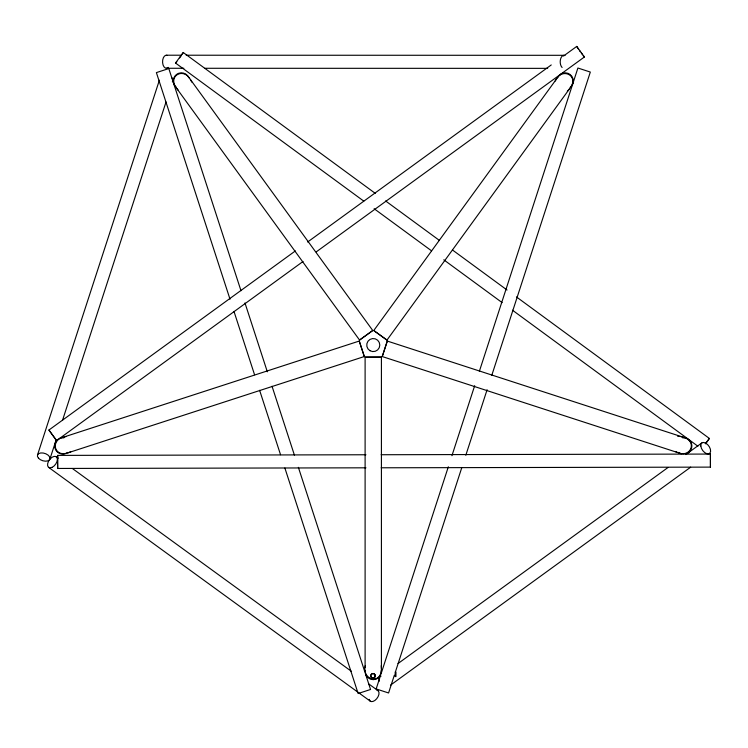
<?xml version="1.0" encoding="UTF-8"?>
<svg xmlns="http://www.w3.org/2000/svg" width="748" height="748" viewBox="0 0 748 748"><rect width="100%" height="100%" fill="white"/><g stroke="black" fill="none" stroke-linecap="round" stroke-linejoin="round"><path stroke-width="1.12" d="M365.94 454.765L57.661 455.392L57.559 461.993L57.69 468.454L365.968 467.818M57.69 468.454L57.661 455.392M685.897 454.111L710.422 454.064L710.45 467.117L381.153 467.79M710.45 467.117L710.422 454.064M365.108 667.45L365.108 357.151L380.536 357.067L381.415 357.17L381.415 668.656C381.424 685.449 361.471 680.016 365.37 665.477M382.237 356.553L387.296 341.06L683.541 437.318C697.912 441.544 690.348 458.533 677.351 452.447L382.237 356.553L387.296 341.06M37.494 455.027L159.38 80.214M49.91 459.066L56.044 440.217M62.533 420.254L166.028 101.99M380.489 675.603L376.16 688.936L388.577 692.975L394.346 675.201M381.574 672.274L448.333 466.789M451.942 455.682L474.681 385.697M479.375 371.26L577.905 68.021L590.322 72.06L491.791 375.3M395.43 671.863L461.834 467.491M465.808 455.27L487.098 389.736M363.78 201.128L175.546 63.056L182.662 53.164L183.269 52.528L375.272 193.358M516.447 296.919L709.385 438.44L705.701 443.835M555.25 81.018C561.645 66.179 580.513 75.987 569.359 89.049L386.968 340.088L374.439 331.084L373.794 330.485L556.877 78.493M182.269 54.165L183.269 52.528M181.502 55.277L179.595 57.923M705.336 443.573L709.385 438.44M176.809 61.607L175.546 63.056M567.302 91.219L569.359 89.049M359.564 340.06L372.756 330.504L190.366 79.466C183.438 66.899 167.328 76.193 176.472 88.068L359.564 340.06L372.756 330.504M56.409 440.441L48.919 430.044L295.366 250.926M307.634 242.006L551.248 64.945M563.525 56.025L576.736 46.413L584.412 56.979L316.254 251.88M59.429 438.543L303.034 261.491M398.048 663.532L667.908 467.575M685.832 454.55L701.867 442.91M390.624 685.065L690.675 467.173M64.141 436.935C50.051 439.646 53.912 457.841 68.031 452.811L364.276 356.553L364.098 355.693L359.255 341.051L64.141 436.935L66.095 436.57M68.031 452.811L70.836 451.727M381.415 357.17L365.108 357.151M381.125 454.737L681.232 454.12M166.374 55.212L181.54 55.212M186.196 55.221L564.011 55.305M166.374 68.274L183.868 68.274M204.858 68.283L547.686 68.358M677.707 436.346L679.652 436.477M680.633 436.551L683.541 437.318M675.556 451.586L677.351 452.447M373.794 330.485L386.968 340.088M56.306 456.813L58.194 458.178M72.341 468.463L351.532 671.414M368.512 683.756L377.946 690.61M48.629 467.369L370.269 701.175M385.622 200.96L439.263 240.304M452.447 249.972L507.032 290.009M374.131 208.72L431.549 250.832M443.779 259.808L502.132 302.613M512.483 310.205L697.893 446.21M584.412 56.979L583.131 55.483M48.919 430.044L56.521 440.404M176.472 88.068L178.37 90.396M581.364 53.136L582.309 54.398M579.373 50.397L580.364 51.771M578.475 49.116L576.736 46.413M190.366 79.466L191.797 82.084M364.276 356.553L359.255 341.051M240.987 290.72L168.805 68.573L156.388 72.603L230.01 299.2M244.961 302.94L267.335 371.803M272.029 386.249L294.403 455.111M298.368 467.332L364.781 671.713M365.866 675.042L370.55 689.478L358.133 693.518L284.876 468.033M233.984 311.42L254.554 374.729M259.612 390.278L280.537 454.709M381.246 665.655L381.415 668.656M395.944 672.069L395.944 676.631M395.168 672.069L395.168 676.631M67.769 452.418A8.163 8.163 0 0 1 54.922 448.043A8.163 8.163 0 0 1 63.879 437.851M176.416 87.451A8.163 8.163 0 0 1 176.434 74.501A8.163 8.163 0 0 1 188.935 77.867M682.662 437.851A8.163 8.163 0 0 1 691.601 448.061A8.163 8.163 0 0 1 678.745 452.409M557.597 77.848A8.163 8.163 0 0 1 570.116 74.51A8.163 8.163 0 0 1 570.098 87.46M381.358 670.442A8.163 8.163 0 0 1 373.261 679.661A8.163 8.163 0 0 1 365.174 670.423M374.402 675.351A1.431 1.384 0 0 1 374.449 675.706M374.991 676.809A2.281 2.207 0 0 1 371.148 676.968A2.281 2.207 0 0 1 372.626 673.537A2.281 2.207 0 0 1 375.225 676.276M168.281 67.395A6.526 3.805 -90 0 1 162.597 62.589A6.526 3.805 -90 0 1 167.365 55.436M562.103 67.488A6.526 3.805 -90 0 1 560.495 59.335A6.526 3.805 -90 0 1 565.002 55.53M377.02 690.208A6.526 3.805 -54 0 1 376.665 698.8A6.526 3.805 -54 0 1 369.241 699.343M171.89 77.773A6.526 3.805 18 0 1 172.358 81.794M379.367 681.129A6.526 3.805 54 0 1 379.451 677.314M380.124 676.547A6.526 3.805 54 0 1 381.05 676.155M369.998 350.719A6.526 6.526 0 0 0 379.797 345.071A6.526 6.526 0 0 0 369.998 339.414A6.526 6.526 0 0 0 369.998 350.719M371.878 677.81A2.281 2.207 0 0 0 375.3 675.912A2.281 2.207 0 0 0 371.878 674.004A2.281 2.207 0 0 0 371.878 677.81M51.939 467.406A6.526 3.805 -54 0 0 56.979 457.57A6.526 3.805 -54 0 0 48.498 461.292A6.526 3.805 -54 0 0 51.939 467.406M38.475 458.178A6.526 3.805 18 0 0 49.396 459.936A6.526 3.805 18 0 0 43.234 453.026A6.526 3.805 18 0 0 38.475 458.178M700.82 446.032A6.526 3.805 54 0 0 708.618 453.868A6.526 3.805 54 0 0 707.692 444.658A6.526 3.805 54 0 0 700.82 446.032"/></g></svg>
